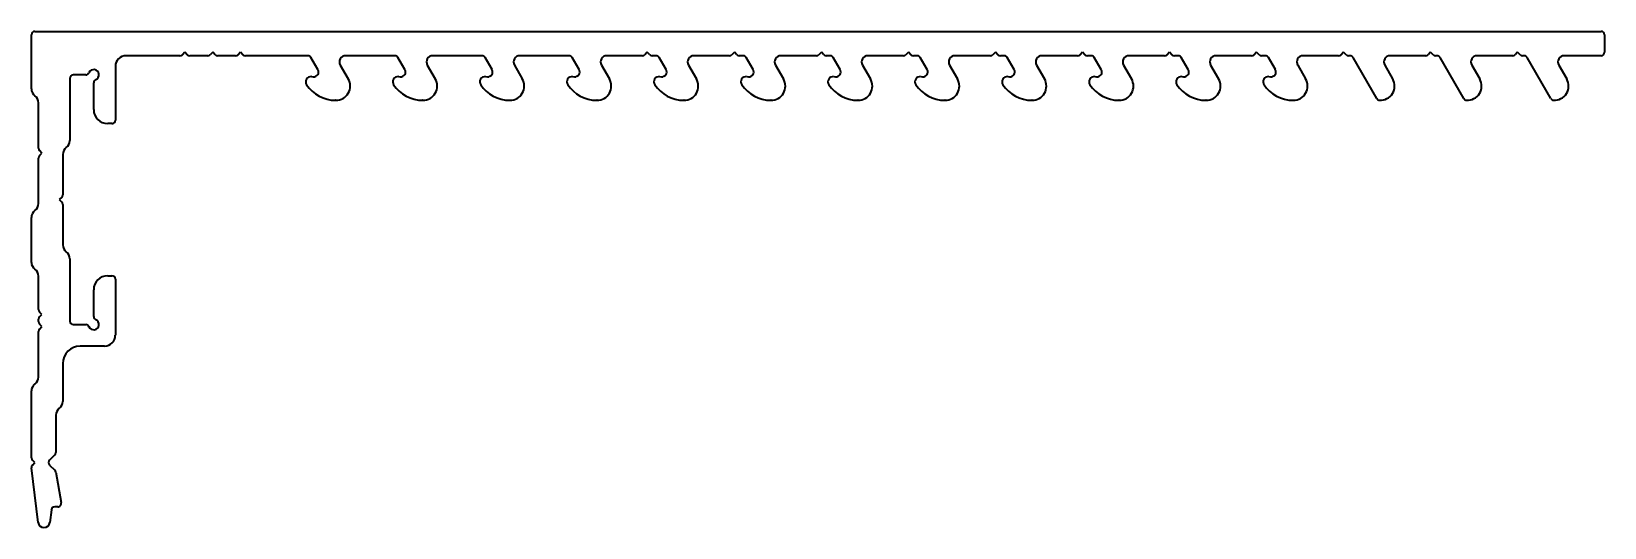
# Model space of a CAD drawing. Extents: x -35 to 80, y -13 to 24.
import ezdxf

# ---------------------------------------------------------------- set-up
doc = ezdxf.new("R2010")
doc.units = 0
doc.header["$MEASUREMENT"] = 0
doc.layers.add('Profile1', color=4, linetype='CONTINUOUS', lineweight=35)

msp = doc.modelspace()

# ---------------------------------------------------------------- linework, layer by layer
at = {"layer": 'Profile1', "color": 0}
for p, q in [((-35.13, 19.49), (-35.13, 23.43)), ((-34.88, 23.68), (79.38, 23.68)), ((79.64, 23.43), (79.64, 22.16)), ((-24.3, 21.9), (-28.22, 21.9)), ((-23.94, 22.16), (-24.12, 21.98)), ((-23.76, 21.98), (-23.94, 22.16)), ((-22.27, 21.9), (-23.58, 21.9)), ((-21.91, 22.16), (-22.09, 21.98)), ((-21.73, 21.98), (-21.91, 22.16)), ((-20.24, 21.9), (-21.55, 21.9)), ((-19.88, 22.16), (-20.06, 21.98)), ((-19.7, 21.98), (-19.88, 22.16)), ((-14.96, 21.9), (-19.52, 21.9)), ((-8.61, 21.9), (-12.21, 21.9)), ((-2.26, 21.9), (-5.86, 21.9)), ((4.09, 21.9), (0.49, 21.9)), ((9.44, 21.9), (6.84, 21.9)), ((9.8, 22.16), (9.62, 21.98)), ((9.98, 21.98), (9.8, 22.16)), ((10.44, 21.9), (10.16, 21.9)), ((15.79, 21.9), (13.19, 21.9)), ((16.15, 22.16), (15.97, 21.98)), ((16.33, 21.98), (16.15, 22.16)), ((16.79, 21.9), (16.51, 21.9)), ((22.14, 21.9), (19.54, 21.9)), ((22.5, 22.16), (22.32, 21.98)), ((22.68, 21.98), (22.5, 22.16)), ((23.14, 21.9), (22.86, 21.9)), ((28.49, 21.9), (25.89, 21.9)), ((28.85, 22.16), (28.67, 21.98)), ((29.03, 21.98), (28.85, 22.16)), ((29.49, 21.9), (29.21, 21.9)), ((34.84, 21.9), (32.24, 21.9)), ((35.2, 22.16), (35.02, 21.98)), ((35.38, 21.98), (35.2, 22.16)), ((35.84, 21.9), (35.56, 21.9)), ((41.19, 21.9), (38.59, 21.9)), ((41.55, 22.16), (41.37, 21.98)), ((41.73, 21.98), (41.55, 22.16)), ((42.19, 21.9), (41.91, 21.9)), ((47.54, 21.9), (44.94, 21.9)), ((47.9, 22.16), (47.72, 21.98)), ((48.08, 21.98), (47.9, 22.16)), ((48.54, 21.9), (48.26, 21.9)), ((53.89, 21.9), (51.29, 21.9)), ((54.25, 22.16), (54.07, 21.98)), ((54.43, 21.98), (54.25, 22.16)), ((54.89, 21.9), (54.61, 21.9)), ((60.24, 21.9), (57.64, 21.9)), ((60.6, 22.16), (60.42, 21.98)), ((60.78, 21.98), (60.6, 22.16)), ((61.07, 21.9), (60.96, 21.9)), ((66.59, 21.9), (63.99, 21.9)), ((66.95, 22.16), (66.77, 21.98)), ((67.13, 21.98), (66.95, 22.16)), ((67.42, 21.9), (67.31, 21.9)), ((72.94, 21.9), (70.34, 21.9)), ((73.3, 22.16), (73.12, 21.98)), ((73.48, 21.98), (73.3, 22.16)), ((73.77, 21.9), (73.66, 21.9)), ((79.38, 21.9), (76.69, 21.9)), ((-29.01, 21.12), (-29.01, 17.2)), ((-14.23, 20.9), (-14.74, 21.78)), ((-12.6, 21.22), (-12.02, 20.21)), ((-7.88, 20.9), (-8.39, 21.78)), ((-6.25, 21.22), (-5.67, 20.21)), ((-1.53, 20.9), (-2.04, 21.78)), ((0.1, 21.22), (0.68, 20.21)), ((4.82, 20.9), (4.31, 21.78)), ((6.45, 21.22), (7.03, 20.21)), ((11.17, 20.9), (10.66, 21.78)), ((12.8, 21.22), (13.38, 20.21)), ((17.52, 20.9), (17.01, 21.78)), ((19.15, 21.22), (19.73, 20.21)), ((23.87, 20.9), (23.36, 21.78)), ((25.5, 21.22), (26.08, 20.21)), ((30.22, 20.9), (29.71, 21.78)), ((31.85, 21.22), (32.43, 20.21)), ((36.57, 20.9), (36.06, 21.78)), ((38.2, 21.22), (38.78, 20.21)), ((42.92, 20.9), (42.41, 21.78)), ((44.55, 21.22), (45.13, 20.21)), ((49.27, 20.9), (48.76, 21.78)), ((50.9, 21.22), (51.48, 20.21)), ((55.62, 20.9), (55.11, 21.78)), ((57.25, 21.22), (57.83, 20.21)), ((63.02, 18.78), (61.29, 21.78)), ((63.6, 21.22), (64.18, 20.21)), ((69.37, 18.78), (67.64, 21.78)), ((69.95, 21.22), (70.53, 20.21)), ((75.72, 18.78), (73.99, 21.78)), ((76.3, 21.22), (76.88, 20.21)), ((-32.34, 20.25), (-32.34, 15.7)), ((-31.17, 20.51), (-32.08, 20.51)), ((-30.59, 17.97), (-30.59, 19.92)), ((-14.7, 20.38), (-14.57, 20.37)), ((-8.35, 20.38), (-8.22, 20.37)), ((-2, 20.38), (-1.87, 20.37)), ((4.35, 20.38), (4.48, 20.37)), ((10.7, 20.38), (10.83, 20.37)), ((17.05, 20.38), (17.18, 20.37)), ((23.4, 20.38), (23.53, 20.37)), ((29.75, 20.38), (29.88, 20.37)), ((36.1, 20.38), (36.23, 20.37)), ((42.45, 20.38), (42.58, 20.37)), ((48.8, 20.38), (48.93, 20.37)), ((55.15, 20.38), (55.28, 20.37)), ((-34.62, 15.15), (-34.62, 18.47)), ((-12.92, 18.65), (-12.94, 18.65)), ((-6.57, 18.65), (-6.59, 18.65)), ((-0.22, 18.65), (-0.24, 18.65)), ((6.13, 18.65), (6.11, 18.65)), ((12.48, 18.65), (12.46, 18.65)), ((18.83, 18.65), (18.81, 18.65)), ((25.18, 18.65), (25.16, 18.65)), ((31.53, 18.65), (31.51, 18.65)), ((37.88, 18.65), (37.86, 18.65)), ((44.23, 18.65), (44.21, 18.65)), ((50.58, 18.65), (50.56, 18.65)), ((56.93, 18.65), (56.91, 18.65)), ((-29.26, 16.95), (-29.57, 16.95)), ((-34.37, 14.79), (-34.55, 14.97)), ((-34.62, 11.11), (-34.62, 14.43)), ((-34.55, 14.61), (-34.37, 14.79)), ((-32.85, 14.69), (-32.85, 11.75)), ((-32.92, 11.57), (-33.1, 11.39)), ((-33.1, 11.39), (-32.92, 11.21)), ((-32.85, 11.03), (-32.85, 8.08)), ((-35.13, 6.81), (-35.13, 10.09)), ((-32.34, 7.07), (-32.34, 2.52)), ((-34.62, 3.36), (-34.62, 5.8)), ((-29.57, 5.82), (-29.26, 5.82)), ((-30.59, 2.85), (-30.59, 4.81)), ((-29.01, 5.57), (-29.01, 1.48)), ((-34.62, 2.48), (-34.62, 2.65)), ((-34.37, 3), (-34.55, 3.18)), ((-34.55, 2.83), (-34.37, 3)), ((-34.37, 2.12), (-34.55, 2.3)), ((-34.62, -1.57), (-34.62, 1.76)), ((-34.55, 1.94), (-34.37, 2.12)), ((-32.08, 2.27), (-31.17, 2.27)), ((-29.8, 0.69), (-31.58, 0.69)), ((-32.85, -0.58), (-32.85, -3.35)), ((-35.13, -7.46), (-35.13, -2.58)), ((-33.35, -4.36), (-33.35, -7.08)), ((-34.88, -7.82), (-35.06, -7.64)), ((-35.06, -8), (-34.88, -7.82)), ((-33.43, -7.25), (-33.81, -7.64)), ((-33.81, -8), (-33.43, -8.38)), ((-34.64, -12.19), (-35.13, -8.21)), ((-33.36, -8.51), (-32.96, -10.74)), ((-33.68, -11.26), (-33.8, -12.19)), ((-33.21, -11.04), (-33.43, -11.04))]:
    msp.add_line(p, q, dxfattribs=at)
for centre, radius, start, end in [((-34.88, 23.43), 0.254, 90, 180), ((79.38, 23.43), 0.254, 0, 90), ((-28.22, 21.12), 0.787, 90, 180), ((-24.3, 22.16), 0.254, 270, 315), ((-23.58, 22.16), 0.254, 225, 270), ((-22.27, 22.16), 0.254, 270, 315), ((-21.55, 22.16), 0.254, 225, 270), ((-20.24, 22.16), 0.254, 270, 315), ((-19.52, 22.16), 0.254, 225, 270), ((-14.96, 21.65), 0.254, 30, 90), ((-12.21, 21.45), 0.452, 90, 210), ((-8.61, 21.65), 0.254, 30, 90), ((-5.86, 21.45), 0.452, 90, 210), ((-2.26, 21.65), 0.254, 30, 90), ((0.49, 21.45), 0.452, 90, 210), ((4.09, 21.65), 0.254, 30, 90), ((6.84, 21.45), 0.452, 90, 210), ((9.44, 22.16), 0.254, 270, 315), ((10.16, 22.16), 0.254, 225, 270), ((10.44, 21.65), 0.254, 30, 90), ((13.19, 21.45), 0.452, 90, 210), ((15.79, 22.16), 0.254, 270, 315), ((16.51, 22.16), 0.254, 225, 270), ((16.79, 21.65), 0.254, 30, 90), ((19.54, 21.45), 0.452, 90, 210), ((22.14, 22.16), 0.254, 270, 315), ((22.86, 22.16), 0.254, 225, 270), ((23.14, 21.65), 0.254, 30, 90), ((25.89, 21.45), 0.452, 90, 210), ((28.49, 22.16), 0.254, 270, 315), ((29.21, 22.16), 0.254, 225, 270), ((29.49, 21.65), 0.254, 30, 90), ((32.24, 21.45), 0.452, 90, 210), ((34.84, 22.16), 0.254, 270, 315), ((35.56, 22.16), 0.254, 225, 270), ((35.84, 21.65), 0.254, 30, 90), ((38.59, 21.45), 0.452, 90, 210), ((41.19, 22.16), 0.254, 270, 315), ((41.91, 22.16), 0.254, 225, 270), ((42.19, 21.65), 0.254, 30, 90), ((44.94, 21.45), 0.452, 90, 210), ((47.54, 22.16), 0.254, 270, 315), ((48.26, 22.16), 0.254, 225, 270), ((48.54, 21.65), 0.254, 30, 90), ((51.29, 21.45), 0.452, 90, 210), ((53.89, 22.16), 0.254, 270, 315), ((54.61, 22.16), 0.254, 225, 270), ((54.89, 21.65), 0.254, 30, 90), ((57.64, 21.45), 0.452, 90, 210), ((60.24, 22.16), 0.254, 270, 315), ((60.96, 22.16), 0.254, 225, 270), ((61.07, 21.65), 0.254, 30, 90), ((63.99, 21.45), 0.452, 90, 210), ((66.59, 22.16), 0.254, 270, 315), ((67.31, 22.16), 0.254, 225, 270), ((67.42, 21.65), 0.254, 30, 90), ((70.34, 21.45), 0.452, 90, 210), ((72.94, 22.16), 0.254, 270, 315), ((73.66, 22.16), 0.254, 225, 270), ((73.77, 21.65), 0.254, 30, 90), ((76.69, 21.45), 0.452, 90, 210), ((79.38, 22.16), 0.254, 270, 0), ((-30.59, 20.51), 0.381, 293.5782, 156.4218), ((-14.54, 20.72), 0.356, 265, 30), ((-8.19, 20.72), 0.356, 265, 30), ((-1.84, 20.72), 0.356, 265, 30), ((4.51, 20.72), 0.356, 265, 30), ((10.86, 20.72), 0.356, 265, 30), ((17.21, 20.72), 0.356, 265, 30), ((23.56, 20.72), 0.356, 265, 30), ((29.91, 20.72), 0.356, 265, 30), ((36.26, 20.72), 0.356, 265, 30), ((42.61, 20.72), 0.356, 265, 30), ((48.96, 20.72), 0.356, 265, 30), ((55.31, 20.72), 0.356, 265, 30), ((-32.08, 20.25), 0.254, 90, 180), ((-31.17, 20.76), 0.254, 270, 336.4218), ((-30.33, 19.92), 0.254, 113.5782, 180), ((-14.74, 20), 0.381, 85, 213.569), ((-12.94, 21.19), 2.54, 213.569, 270), ((-12.92, 19.69), 1.04, 270, 30), ((-8.39, 20), 0.381, 85, 213.569), ((-6.59, 21.19), 2.54, 213.569, 270), ((-6.57, 19.69), 1.04, 270, 30), ((-2.04, 20), 0.381, 85, 213.569), ((-0.24, 21.19), 2.54, 213.569, 270), ((-0.22, 19.69), 1.04, 270, 30), ((4.31, 20), 0.381, 85, 213.569), ((6.11, 21.19), 2.54, 213.569, 270), ((6.13, 19.69), 1.04, 270, 30), ((10.66, 20), 0.381, 85, 213.569), ((12.46, 21.19), 2.54, 213.569, 270), ((12.48, 19.69), 1.04, 270, 30), ((17.01, 20), 0.381, 85, 213.569), ((18.81, 21.19), 2.54, 213.569, 270), ((18.83, 19.69), 1.04, 270, 30), ((23.36, 20), 0.381, 85, 213.569), ((25.16, 21.19), 2.54, 213.569, 270), ((25.18, 19.69), 1.04, 270, 30), ((29.71, 20), 0.381, 85, 213.569), ((31.51, 21.19), 2.54, 213.569, 270), ((31.53, 19.69), 1.04, 270, 30), ((36.06, 20), 0.381, 85, 213.569), ((37.86, 21.19), 2.54, 213.569, 270), ((37.88, 19.69), 1.04, 270, 30), ((42.41, 20), 0.381, 85, 213.569), ((44.21, 21.19), 2.54, 213.569, 270), ((44.23, 19.69), 1.04, 270, 30), ((48.76, 20), 0.381, 85, 213.569), ((50.56, 21.19), 2.54, 213.569, 270), ((50.58, 19.69), 1.04, 270, 30), ((55.11, 20), 0.381, 85, 213.569), ((56.91, 21.19), 2.54, 213.569, 270), ((56.93, 19.69), 1.04, 270, 30), ((63.28, 19.69), 1.04, 266.7436, 30), ((69.63, 19.69), 1.04, 266.7436, 30), ((75.98, 19.69), 1.04, 266.7436, 30), ((-34.5, 19.49), 0.635, 180, 233.1301), ((-35.26, 18.47), 0.635, 0, 53.1301), ((63.24, 18.91), 0.254, 210, 266.7436), ((69.59, 18.91), 0.254, 210, 266.7436), ((75.94, 18.91), 0.254, 210, 266.7436), ((-29.57, 17.97), 1.02, 180, 270), ((-29.26, 17.2), 0.254, 270, 0), ((-34.37, 15.15), 0.254, 180, 225), ((-32.21, 14.69), 0.635, 126.8699, 180), ((-32.97, 15.7), 0.635, 306.8699, 360), ((-34.37, 14.43), 0.254, 135, 180), ((-33.1, 11.75), 0.254, 315, 0), ((-34.5, 10.09), 0.635, 126.8699, 180), ((-35.26, 11.11), 0.635, 306.8699, 360), ((-33.1, 11.03), 0.254, 360, 45), ((-32.21, 8.08), 0.635, 180, 233.1301), ((-32.97, 7.07), 0.635, 0, 53.1301), ((-34.5, 6.81), 0.635, 180, 233.1301), ((-35.26, 5.8), 0.635, 0, 53.1301), ((-29.57, 4.81), 1.02, 90, 180), ((-29.26, 5.57), 0.254, 360, 90), ((-34.37, 3.36), 0.254, 180, 225), ((-34.37, 2.65), 0.254, 135, 180), ((-34.37, 2.48), 0.254, 180, 225), ((-32.08, 2.52), 0.254, 180, 270), ((-30.59, 2.27), 0.381, 203.5782, 66.4218), ((-30.33, 2.85), 0.254, 180, 246.4218), ((-34.37, 1.76), 0.254, 135, 180), ((-31.17, 2.01), 0.254, 23.5782, 90), ((-29.8, 1.48), 0.787, 270, 0), ((-31.58, -0.58), 1.27, 90, 180), ((-34.5, -2.58), 0.635, 126.8699, 180), ((-35.26, -1.57), 0.635, 306.8699, 0), ((-33.48, -3.35), 0.635, 306.8699, 360), ((-32.72, -4.36), 0.635, 126.8699, 180), ((-34.88, -7.46), 0.254, 180, 225), ((-34.88, -8.17), 0.254, 135, 187), ((-33.63, -7.82), 0.254, 135, 225), ((-33.61, -7.08), 0.254, 315, 360), ((-33.61, -8.56), 0.254, 10, 45), ((-33.43, -11.3), 0.254, 90, 173), ((-33.21, -10.79), 0.254, 270, 10), ((-34.22, -12.14), 0.424, 187, 353)]:
    msp.add_arc(centre, radius, start, end, dxfattribs=at)

doc.saveas('drawing.dxf')
